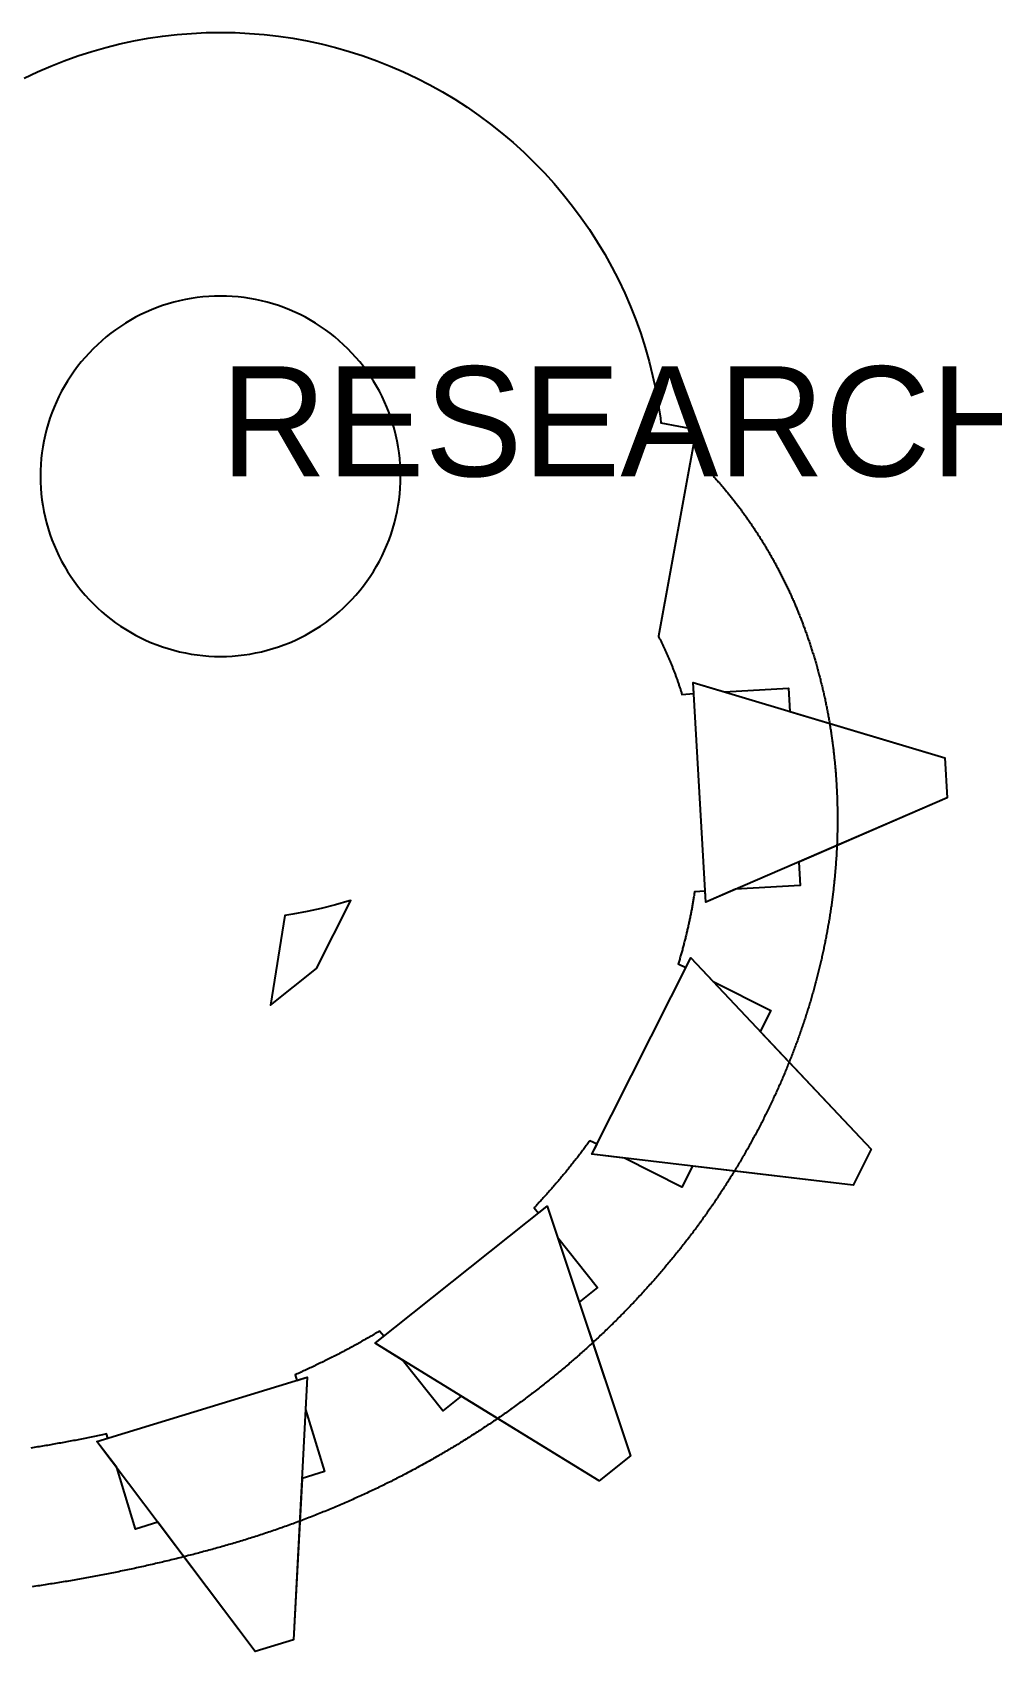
# Model space of a CAD drawing. Header units: millimetres. Extents: x -43 to 159, y -28 to 10.
# Drawn here: x -4.28 to 17.55, y -26.75 to 10.1 of the extents above; entities that cross this region are included whole.
import ezdxf

# ---------------------------------------------------------------- set-up
doc = ezdxf.new("R2010")
doc.units = ezdxf.units.MM

msp = doc.modelspace()

# ---------------------------------------------------------------- linework, layer by layer
at = {"layer": 'CLOSED_SECTOR_BODY'}
msp.add_lwpolyline([(-4.467, 9.058), (-4.168, 9.2), (-3.865, 9.331), (-3.558, 9.453), (-3.247, 9.564), (-2.932, 9.665), (-2.614, 9.756), (-2.293, 9.836), (-1.97, 9.906), (-1.645, 9.965), (-1.318, 10.014), (-0.99, 10.051), (-0.661, 10.078), (-0.33, 10.095), (0, 10.1), (0.33, 10.095), (0.661, 10.078), (0.99, 10.051), (1.318, 10.014), (1.645, 9.965), (1.97, 9.906), (2.293, 9.836), (2.614, 9.756), (2.932, 9.665), (3.247, 9.564), (3.558, 9.453), (3.865, 9.331), (4.168, 9.2), (4.467, 9.058), (4.761, 8.907), (5.05, 8.747), (5.333, 8.577), (5.611, 8.398), (5.883, 8.21), (6.148, 8.013), (6.407, 7.807), (6.659, 7.594), (6.904, 7.372), (7.142, 7.142), (7.372, 6.904), (7.594, 6.659), (7.807, 6.407), (8.013, 6.148), (8.21, 5.883), (8.398, 5.611), (8.577, 5.333), (8.747, 5.05), (8.907, 4.761), (9.058, 4.467), (9.2, 4.168), (9.331, 3.865), (9.453, 3.558), (9.564, 3.247), (9.665, 2.932), (9.756, 2.614), (9.836, 2.293), (9.906, 1.97), (9.965, 1.645), (10.014, 1.318), (10.026, 1.212), (10.828, 1.065), (9.966, -3.639), (9.972, -3.65), (9.98, -3.666), (9.988, -3.682), (9.996, -3.698), (10.004, -3.715), (10.012, -3.731), (10.021, -3.747), (10.029, -3.764), (10.037, -3.78), (10.045, -3.797), (10.053, -3.813), (10.061, -3.83), (10.069, -3.846), (10.076, -3.863), (10.084, -3.879), (10.092, -3.896), (10.1, -3.913), (10.108, -3.93), (10.115, -3.946), (10.123, -3.963), (10.131, -3.98), (10.139, -3.997), (10.146, -4.014), (10.154, -4.031), (10.161, -4.048), (10.169, -4.065), (10.176, -4.082), (10.184, -4.099), (10.191, -4.116), (10.199, -4.133), (10.206, -4.15), (10.213, -4.168), (10.221, -4.185), (10.228, -4.202), (10.235, -4.219), (10.242, -4.237), (10.249, -4.254), (10.257, -4.272), (10.264, -4.289), (10.271, -4.307), (10.278, -4.324), (10.285, -4.342), (10.292, -4.359), (10.299, -4.377), (10.306, -4.395), (10.312, -4.412), (10.319, -4.43), (10.326, -4.448), (10.333, -4.466), (10.34, -4.484), (10.346, -4.502), (10.353, -4.519), (10.36, -4.537), (10.366, -4.555), (10.373, -4.573), (10.379, -4.591), (10.386, -4.609), (10.392, -4.628), (10.399, -4.646), (10.405, -4.664), (10.411, -4.682), (10.418, -4.7), (10.424, -4.719), (10.43, -4.737), (10.436, -4.755), (10.443, -4.774), (10.449, -4.792), (10.455, -4.811), (10.461, -4.829), (10.467, -4.847), (10.473, -4.866), (10.479, -4.885), (10.485, -4.903), (10.491, -4.922), (10.497, -4.94), (10.502, -4.959), (10.504, -4.963), (10.771, -4.947), (10.756, -4.693), (11.469, -4.906), (12.929, -4.82), (12.96, -5.353), (16.49, -6.41), (16.543, -7.321), (13.163, -8.779), (13.194, -9.313), (11.724, -9.399), (11.046, -9.691), (11.032, -9.44), (10.792, -9.454), (10.789, -9.474), (10.785, -9.497), (10.782, -9.521), (10.778, -9.544), (10.774, -9.567), (10.77, -9.591), (10.766, -9.614), (10.762, -9.638), (10.758, -9.661), (10.754, -9.685), (10.75, -9.708), (10.746, -9.732), (10.742, -9.755), (10.738, -9.779), (10.733, -9.802), (10.729, -9.826), (10.725, -9.849), (10.72, -9.873), (10.716, -9.896), (10.711, -9.92), (10.707, -9.943), (10.702, -9.967), (10.697, -9.99), (10.692, -10.014), (10.688, -10.038), (10.683, -10.061), (10.678, -10.085), (10.673, -10.109), (10.668, -10.132), (10.663, -10.156), (10.658, -10.179), (10.653, -10.203), (10.647, -10.227), (10.642, -10.25), (10.637, -10.274), (10.631, -10.298), (10.626, -10.321), (10.62, -10.345), (10.615, -10.369), (10.609, -10.393), (10.604, -10.416), (10.598, -10.44), (10.592, -10.464), (10.586, -10.488), (10.581, -10.511), (10.575, -10.535), (10.569, -10.559), (10.563, -10.583), (10.557, -10.606), (10.55, -10.63), (10.544, -10.654), (10.538, -10.678), (10.532, -10.701), (10.525, -10.725), (10.519, -10.749), (10.513, -10.773), (10.506, -10.797), (10.5, -10.821), (10.493, -10.844), (10.486, -10.868), (10.48, -10.892), (10.473, -10.916), (10.466, -10.94), (10.459, -10.964), (10.452, -10.987), (10.445, -11.011), (10.438, -11.035), (10.431, -11.059), (10.424, -11.083), (10.421, -11.095), (10.594, -11.182), (10.707, -10.957), (11.214, -11.495), (12.524, -12.155), (12.285, -12.632), (14.81, -15.315), (14.4, -16.13), (10.744, -15.698), (10.504, -16.176), (9.193, -15.515), (8.455, -15.428), (8.57, -15.201), (8.407, -15.119), (8.393, -15.138), (8.377, -15.16), (8.36, -15.183), (8.344, -15.206), (8.327, -15.228), (8.31, -15.251), (8.294, -15.274), (8.277, -15.296), (8.26, -15.319), (8.243, -15.341), (8.226, -15.364), (8.209, -15.386), (8.192, -15.409), (8.175, -15.431), (8.157, -15.454), (8.14, -15.476), (8.123, -15.499), (8.106, -15.521), (8.088, -15.543), (8.071, -15.566), (8.053, -15.588), (8.036, -15.61), (8.018, -15.633), (8, -15.655), (7.982, -15.677), (7.965, -15.699), (7.947, -15.722), (7.929, -15.744), (7.911, -15.766), (7.893, -15.788), (7.875, -15.81), (7.857, -15.832), (7.839, -15.855), (7.82, -15.877), (7.802, -15.899), (7.784, -15.921), (7.765, -15.943), (7.747, -15.965), (7.729, -15.987), (7.71, -16.009), (7.691, -16.03), (7.673, -16.052), (7.654, -16.074), (7.635, -16.096), (7.617, -16.118), (7.598, -16.14), (7.579, -16.162), (7.56, -16.183), (7.541, -16.205), (7.522, -16.227), (7.503, -16.249), (7.484, -16.27), (7.464, -16.292), (7.445, -16.313), (7.426, -16.335), (7.406, -16.357), (7.387, -16.378), (7.367, -16.4), (7.348, -16.421), (7.328, -16.443), (7.309, -16.464), (7.289, -16.486), (7.269, -16.507), (7.249, -16.528), (7.23, -16.55), (7.21, -16.571), (7.19, -16.592), (7.17, -16.614), (7.15, -16.635), (7.139, -16.646), (7.238, -16.771), (7.438, -16.612), (7.674, -17.318), (8.584, -18.463), (8.167, -18.795), (9.333, -22.29), (8.618, -22.858), (5.481, -20.931), (5.062, -21.264), (4.145, -20.111), (3.517, -19.725), (3.714, -19.569), (3.621, -19.452), (3.606, -19.461), (3.578, -19.477), (3.551, -19.493), (3.524, -19.51), (3.496, -19.526), (3.469, -19.542), (3.441, -19.558), (3.414, -19.574), (3.386, -19.59), (3.358, -19.606), (3.331, -19.622), (3.303, -19.637), (3.275, -19.653), (3.247, -19.669), (3.219, -19.685), (3.192, -19.7), (3.164, -19.716), (3.136, -19.732), (3.107, -19.747), (3.079, -19.763), (3.051, -19.778), (3.023, -19.793), (2.995, -19.809), (2.967, -19.824), (2.938, -19.839), (2.91, -19.855), (2.882, -19.87), (2.853, -19.885), (2.825, -19.9), (2.796, -19.915), (2.768, -19.93), (2.739, -19.945), (2.71, -19.96), (2.682, -19.975), (2.653, -19.99), (2.624, -20.005), (2.595, -20.019), (2.566, -20.034), (2.538, -20.049), (2.509, -20.063), (2.48, -20.078), (2.451, -20.092), (2.422, -20.107), (2.393, -20.121), (2.363, -20.136), (2.334, -20.15), (2.305, -20.164), (2.276, -20.178), (2.246, -20.193), (2.217, -20.207), (2.188, -20.221), (2.158, -20.235), (2.129, -20.249), (2.099, -20.263), (2.07, -20.277), (2.04, -20.291), (2.011, -20.305), (1.981, -20.318), (1.951, -20.332), (1.921, -20.346), (1.892, -20.359), (1.862, -20.373), (1.832, -20.387), (1.802, -20.4), (1.772, -20.414), (1.742, -20.427), (1.712, -20.44), (1.697, -20.447), (1.736, -20.575), (1.976, -20.501), (1.938, -21.237), (2.367, -22.647), (1.855, -22.803), (1.662, -26.479), (0.79, -26.746), (-1.427, -23.802), (-1.938, -23.958), (-2.364, -22.559), (-2.812, -21.964), (-2.568, -21.89), (-2.597, -21.792), (-2.616, -21.796), (-2.653, -21.804), (-2.689, -21.812), (-2.725, -21.819), (-2.762, -21.827), (-2.798, -21.835), (-2.834, -21.842), (-2.871, -21.85), (-2.907, -21.858), (-2.944, -21.865), (-2.98, -21.873), (-3.017, -21.88), (-3.054, -21.887), (-3.09, -21.895), (-3.127, -21.902), (-3.163, -21.909), (-3.2, -21.916), (-3.237, -21.924), (-3.274, -21.931), (-3.31, -21.938), (-3.347, -21.945), (-3.384, -21.952), (-3.421, -21.959), (-3.458, -21.966), (-3.495, -21.973), (-3.532, -21.98), (-3.569, -21.986), (-3.606, -21.993), (-3.643, -22), (-3.68, -22.006), (-3.717, -22.013), (-3.754, -22.02), (-3.791, -22.026), (-3.829, -22.033), (-3.866, -22.039), (-3.903, -22.046), (-3.94, -22.052), (-3.978, -22.058), (-4.015, -22.065), (-4.053, -22.071), (-4.09, -22.077), (-4.127, -22.083), (-4.165, -22.089), (-4.202, -22.095), (-4.24, -22.101), (-4.277, -22.107), (-4.315, -22.113)], dxfattribs=at)
at = {"layer": 'OPEN_PITCH_SECTOR_REFERENCE'}
msp.add_lwpolyline([(11.224, 0), (11.234, -0.018), (11.252, -0.035), (11.267, -0.053), (11.283, -0.071), (11.299, -0.089), (11.315, -0.107), (11.331, -0.125), (11.347, -0.143), (11.362, -0.161), (11.378, -0.179), (11.394, -0.197), (11.41, -0.215), (11.425, -0.233), (11.441, -0.252), (11.456, -0.27), (11.472, -0.288), (11.487, -0.307), (11.503, -0.325), (11.518, -0.344), (11.534, -0.362), (11.549, -0.381), (11.564, -0.4), (11.579, -0.419), (11.595, -0.437), (11.61, -0.456), (11.625, -0.475), (11.64, -0.494), (11.655, -0.513), (11.67, -0.532), (11.685, -0.551), (11.7, -0.57), (11.715, -0.589), (11.73, -0.609), (11.745, -0.628), (11.76, -0.647), (11.775, -0.667), (11.789, -0.686), (11.804, -0.705), (11.819, -0.725), (11.833, -0.744), (11.848, -0.764), (11.862, -0.784), (11.877, -0.803), (11.891, -0.823), (11.906, -0.843), (11.92, -0.863), (11.934, -0.883), (11.949, -0.903), (11.963, -0.923), (11.977, -0.943), (11.991, -0.963), (12.006, -0.983), (12.02, -1.003), (12.034, -1.023), (12.048, -1.043), (12.062, -1.064), (12.076, -1.084), (12.09, -1.104), (12.103, -1.125), (12.117, -1.145), (12.131, -1.166), (12.145, -1.187), (12.158, -1.207), (12.172, -1.228), (12.186, -1.249), (12.199, -1.269), (12.213, -1.29), (12.226, -1.311), (12.24, -1.332), (12.253, -1.353), (12.266, -1.374), (12.28, -1.395), (12.293, -1.416), (12.306, -1.437), (12.319, -1.458), (12.333, -1.479), (12.346, -1.501), (12.359, -1.522), (12.372, -1.543), (12.385, -1.565), (12.398, -1.586), (12.41, -1.607), (12.423, -1.629), (12.436, -1.65), (12.449, -1.672), (12.462, -1.694), (12.474, -1.715), (12.487, -1.737), (12.499, -1.759), (12.512, -1.781), (12.524, -1.803), (12.537, -1.824), (12.549, -1.846), (12.562, -1.868), (12.574, -1.89), (12.586, -1.912), (12.598, -1.935), (12.611, -1.957), (12.623, -1.979), (12.635, -2.001), (12.647, -2.023), (12.659, -2.046), (12.671, -2.068), (12.683, -2.091), (12.695, -2.113), (12.706, -2.135), (12.718, -2.158), (12.73, -2.181), (12.742, -2.203), (12.753, -2.226), (12.765, -2.248), (12.776, -2.271), (12.788, -2.294), (12.799, -2.317), (12.811, -2.34), (12.822, -2.363), (12.833, -2.385), (12.845, -2.408), (12.856, -2.431), (12.867, -2.454), (12.878, -2.478), (12.889, -2.501), (12.9, -2.524), (12.911, -2.547), (12.922, -2.57), (12.933, -2.594), (12.944, -2.617), (12.955, -2.64), (12.965, -2.664), (12.976, -2.687), (12.987, -2.711), (12.997, -2.734), (13.008, -2.758), (13.018, -2.781), (13.029, -2.805), (13.039, -2.829), (13.049, -2.852), (13.06, -2.876), (13.07, -2.9), (13.08, -2.924), (13.09, -2.948), (13.1, -2.972), (13.11, -2.995), (13.12, -3.019), (13.13, -3.043), (13.14, -3.068), (13.15, -3.092), (13.16, -3.116), (13.17, -3.14), (13.179, -3.164), (13.189, -3.188), (13.199, -3.213), (13.208, -3.237), (13.218, -3.261), (13.227, -3.286), (13.237, -3.31), (13.246, -3.335), (13.255, -3.359), (13.265, -3.384), (13.274, -3.408), (13.283, -3.433), (13.292, -3.457), (13.301, -3.482), (13.31, -3.507), (13.319, -3.531), (13.328, -3.556), (13.337, -3.581), (13.346, -3.606), (13.354, -3.631), (13.363, -3.656), (13.372, -3.681), (13.38, -3.706), (13.389, -3.731), (13.397, -3.756), (13.406, -3.781), (13.414, -3.806), (13.422, -3.831), (13.431, -3.856), (13.439, -3.882), (13.447, -3.907), (13.455, -3.932), (13.463, -3.957), (13.471, -3.983), (13.479, -4.008), (13.487, -4.034), (13.495, -4.059), (13.503, -4.084), (13.511, -4.11), (13.518, -4.136), (13.526, -4.161), (13.534, -4.187), (13.541, -4.212), (13.549, -4.238), (13.556, -4.264), (13.564, -4.29), (13.571, -4.315), (13.578, -4.341), (13.585, -4.367), (13.593, -4.393), (13.6, -4.419), (13.607, -4.445), (13.614, -4.471), (13.621, -4.497), (13.628, -4.523), (13.634, -4.549), (13.641, -4.575), (13.648, -4.601), (13.655, -4.627), (13.661, -4.653), (13.668, -4.68), (13.674, -4.706), (13.681, -4.732), (13.687, -4.758), (13.694, -4.785), (13.7, -4.811), (13.706, -4.837), (13.712, -4.864), (13.718, -4.89), (13.725, -4.917), (13.731, -4.943), (13.737, -4.97), (13.742, -4.996), (13.748, -5.023), (13.754, -5.05), (13.76, -5.076), (13.766, -5.103), (13.771, -5.13), (13.777, -5.156), (13.782, -5.183), (13.788, -5.21), (13.793, -5.237), (13.799, -5.264), (13.804, -5.291), (13.809, -5.317), (13.814, -5.344), (13.819, -5.371), (13.825, -5.398), (13.83, -5.425), (13.835, -5.452), (13.839, -5.479), (13.844, -5.507), (13.849, -5.534), (13.854, -5.561), (13.859, -5.588), (13.863, -5.615), (13.868, -5.642), (13.872, -5.67), (13.877, -5.697), (13.881, -5.724), (13.885, -5.752), (13.89, -5.779), (13.894, -5.806), (13.898, -5.834), (13.902, -5.861), (13.906, -5.889), (13.91, -5.916), (13.914, -5.944), (13.918, -5.971), (13.922, -5.999), (13.926, -6.026), (13.929, -6.054), (13.933, -6.081), (13.937, -6.109), (13.94, -6.137), (13.944, -6.164), (13.947, -6.192), (13.95, -6.22), (13.954, -6.248), (13.957, -6.275), (13.96, -6.303), (13.963, -6.331), (13.966, -6.359), (13.969, -6.387), (13.972, -6.415), (13.975, -6.443), (13.978, -6.471), (13.981, -6.499), (13.984, -6.527), (13.986, -6.555), (13.989, -6.583), (13.991, -6.611), (13.994, -6.639), (13.996, -6.667), (13.999, -6.695), (14.001, -6.723), (14.003, -6.751), (14.005, -6.779), (14.007, -6.808), (14.009, -6.836), (14.011, -6.864), (14.013, -6.892), (14.015, -6.921), (14.017, -6.949), (14.019, -6.977), (14.021, -7.006), (14.022, -7.034), (14.024, -7.062), (14.025, -7.091), (14.027, -7.119), (14.028, -7.148), (14.03, -7.176), (14.031, -7.205), (14.032, -7.233), (14.033, -7.262), (14.034, -7.29), (14.035, -7.319), (14.036, -7.347), (14.037, -7.376), (14.038, -7.405), (14.039, -7.433), (14.04, -7.462), (14.04, -7.491), (14.041, -7.519), (14.042, -7.548), (14.042, -7.577), (14.043, -7.605), (14.043, -7.634), (14.043, -7.663), (14.044, -7.692), (14.044, -7.721), (14.044, -7.749), (14.044, -7.778), (14.044, -7.807), (14.044, -7.836), (14.044, -7.865), (14.044, -7.894), (14.043, -7.923), (14.043, -7.952), (14.043, -7.981), (14.042, -8.01), (14.042, -8.039), (14.041, -8.068), (14.041, -8.097), (14.04, -8.126), (14.039, -8.155), (14.039, -8.184), (14.038, -8.213), (14.037, -8.242), (14.036, -8.271), (14.035, -8.3), (14.034, -8.329), (14.033, -8.358), (14.031, -8.388), (14.03, -8.417), (14.029, -8.446), (14.027, -8.475), (14.026, -8.504), (14.024, -8.534), (14.023, -8.563), (14.021, -8.592), (14.019, -8.621), (14.018, -8.651), (14.016, -8.68), (14.014, -8.709), (14.012, -8.739), (14.01, -8.768), (14.008, -8.797), (14.006, -8.827), (14.003, -8.856), (14.001, -8.885), (13.999, -8.915), (13.996, -8.944), (13.994, -8.974), (13.991, -9.003), (13.989, -9.033), (13.986, -9.062), (13.984, -9.091), (13.981, -9.121), (13.978, -9.15), (13.975, -9.18), (13.972, -9.209), (13.969, -9.239), (13.966, -9.268), (13.963, -9.298), (13.96, -9.327), (13.956, -9.357), (13.953, -9.387), (13.95, -9.416), (13.946, -9.446), (13.943, -9.475), (13.939, -9.505), (13.935, -9.535), (13.932, -9.564), (13.928, -9.594), (13.924, -9.623), (13.92, -9.653), (13.916, -9.683), (13.912, -9.712), (13.908, -9.742), (13.904, -9.772), (13.899, -9.801), (13.895, -9.831), (13.891, -9.861), (13.886, -9.89), (13.882, -9.92), (13.877, -9.95), (13.873, -9.98), (13.868, -10.009), (13.863, -10.039), (13.859, -10.069), (13.854, -10.099), (13.849, -10.128), (13.844, -10.158), (13.839, -10.188), (13.834, -10.218), (13.828, -10.247), (13.823, -10.277), (13.818, -10.307), (13.812, -10.337), (13.807, -10.367), (13.801, -10.396), (13.796, -10.426), (13.79, -10.456), (13.785, -10.486), (13.779, -10.516), (13.773, -10.546), (13.767, -10.575), (13.761, -10.605), (13.755, -10.635), (13.749, -10.665), (13.743, -10.695), (13.737, -10.725), (13.73, -10.754), (13.724, -10.784), (13.718, -10.814), (13.711, -10.844), (13.705, -10.874), (13.698, -10.904), (13.691, -10.934), (13.685, -10.964), (13.678, -10.993), (13.671, -11.023), (13.664, -11.053), (13.657, -11.083), (13.65, -11.113), (13.643, -11.143), (13.636, -11.173), (13.629, -11.203), (13.621, -11.232), (13.614, -11.262), (13.606, -11.292), (13.599, -11.322), (13.591, -11.352), (13.584, -11.382), (13.576, -11.412), (13.568, -11.442), (13.56, -11.472), (13.553, -11.502), (13.545, -11.531), (13.537, -11.561), (13.529, -11.591), (13.52, -11.621), (13.512, -11.651), (13.504, -11.681), (13.496, -11.711), (13.487, -11.741), (13.479, -11.771), (13.47, -11.801), (13.462, -11.83), (13.453, -11.86), (13.444, -11.89), (13.435, -11.92), (13.427, -11.95), (13.418, -11.98), (13.409, -12.01), (13.4, -12.04), (13.39, -12.07), (13.381, -12.099), (13.372, -12.129), (13.363, -12.159), (13.353, -12.189), (13.344, -12.219), (13.334, -12.249), (13.325, -12.279), (13.315, -12.308), (13.305, -12.338), (13.296, -12.368), (13.286, -12.398), (13.276, -12.428), (13.266, -12.458), (13.256, -12.487), (13.246, -12.517), (13.236, -12.547), (13.226, -12.577), (13.215, -12.607), (13.205, -12.637), (13.194, -12.666), (13.184, -12.696), (13.173, -12.726), (13.163, -12.756), (13.152, -12.785), (13.141, -12.815), (13.131, -12.845), (13.12, -12.875), (13.109, -12.905), (13.098, -12.934), (13.087, -12.964), (13.076, -12.994), (13.064, -13.023), (13.053, -13.053), (13.042, -13.083), (13.03, -13.113), (13.019, -13.142), (13.008, -13.172), (12.996, -13.202), (12.984, -13.231), (12.973, -13.261), (12.961, -13.291), (12.949, -13.32), (12.937, -13.35), (12.925, -13.38), (12.913, -13.409), (12.901, -13.439), (12.889, -13.468), (12.877, -13.498), (12.864, -13.528), (12.852, -13.557), (12.839, -13.587), (12.827, -13.616), (12.814, -13.646), (12.802, -13.676), (12.789, -13.705), (12.776, -13.735), (12.764, -13.764), (12.751, -13.794), (12.738, -13.823), (12.725, -13.853), (12.712, -13.882), (12.699, -13.912), (12.685, -13.941), (12.672, -13.97), (12.659, -14), (12.645, -14.029), (12.632, -14.059), (12.618, -14.088), (12.605, -14.117), (12.591, -14.147), (12.577, -14.176), (12.564, -14.206), (12.55, -14.235), (12.536, -14.264), (12.522, -14.293), (12.508, -14.323), (12.494, -14.352), (12.479, -14.381), (12.465, -14.411), (12.451, -14.44), (12.437, -14.469), (12.422, -14.498), (12.408, -14.528), (12.393, -14.557), (12.378, -14.586), (12.364, -14.615), (12.349, -14.644), (12.334, -14.673), (12.319, -14.702), (12.304, -14.732), (12.289, -14.761), (12.274, -14.79), (12.259, -14.819), (12.244, -14.848), (12.229, -14.877), (12.213, -14.906), (12.198, -14.935), (12.183, -14.964), (12.167, -14.993), (12.151, -15.022), (12.136, -15.051), (12.12, -15.08), (12.104, -15.109), (12.088, -15.137), (12.072, -15.166), (12.057, -15.195), (12.04, -15.224), (12.024, -15.253), (12.008, -15.282), (11.992, -15.31), (11.976, -15.339), (11.959, -15.368), (11.943, -15.397), (11.926, -15.425), (11.91, -15.454), (11.893, -15.483), (11.877, -15.511), (11.86, -15.54), (11.843, -15.569), (11.826, -15.597), (11.809, -15.626), (11.792, -15.655), (11.775, -15.683), (11.758, -15.712), (11.741, -15.74), (11.724, -15.769), (11.706, -15.797), (11.689, -15.826), (11.671, -15.854), (11.654, -15.882), (11.636, -15.911), (11.619, -15.939), (11.601, -15.968), (11.583, -15.996), (11.566, -16.024), (11.548, -16.052), (11.53, -16.081), (11.512, -16.109), (11.494, -16.137), (11.475, -16.165), (11.457, -16.194), (11.439, -16.222), (11.421, -16.25), (11.402, -16.278), (11.384, -16.306), (11.365, -16.334), (11.347, -16.362), (11.328, -16.39), (11.309, -16.418), (11.291, -16.446), (11.272, -16.474), (11.253, -16.502), (11.234, -16.53), (11.215, -16.558), (11.196, -16.586), (11.177, -16.614), (11.157, -16.642), (11.138, -16.67), (11.119, -16.697), (11.099, -16.725), (11.08, -16.753), (11.061, -16.781), (11.041, -16.808), (11.021, -16.836), (11.002, -16.863), (10.982, -16.891), (10.962, -16.919), (10.942, -16.946), (10.922, -16.974), (10.902, -17.001), (10.882, -17.029), (10.862, -17.056), (10.842, -17.084), (10.821, -17.111), (10.801, -17.139), (10.781, -17.166), (10.76, -17.193), (10.74, -17.221), (10.719, -17.248), (10.698, -17.275), (10.678, -17.302), (10.657, -17.33), (10.636, -17.357), (10.615, -17.384), (10.594, -17.411), (10.573, -17.438), (10.552, -17.465), (10.531, -17.492), (10.51, -17.519), (10.489, -17.546), (10.467, -17.573), (10.446, -17.6), (10.425, -17.627), (10.403, -17.654), (10.382, -17.681), (10.36, -17.708), (10.338, -17.734), (10.316, -17.761), (10.295, -17.788), (10.273, -17.815), (10.251, -17.841), (10.229, -17.868), (10.207, -17.894), (10.185, -17.921), (10.163, -17.948), (10.14, -17.974), (10.118, -18.001), (10.096, -18.027), (10.073, -18.054), (10.051, -18.08), (10.028, -18.106), (10.006, -18.133), (9.983, -18.159), (9.96, -18.185), (9.938, -18.212), (9.915, -18.238), (9.892, -18.264), (9.869, -18.29), (9.846, -18.316), (9.823, -18.342), (9.8, -18.368), (9.776, -18.394), (9.753, -18.42), (9.73, -18.446), (9.706, -18.472), (9.683, -18.498), (9.66, -18.524), (9.636, -18.55), (9.612, -18.576), (9.589, -18.602), (9.565, -18.627), (9.541, -18.653), (9.517, -18.679), (9.493, -18.704), (9.469, -18.73), (9.445, -18.756), (9.421, -18.781), (9.397, -18.807), (9.373, -18.832), (9.349, -18.858), (9.324, -18.883), (9.3, -18.908), (9.276, -18.934), (9.251, -18.959), (9.226, -18.984), (9.202, -19.009), (9.177, -19.035), (9.152, -19.06), (9.128, -19.085), (9.103, -19.11), (9.078, -19.135), (9.053, -19.16), (9.028, -19.185), (9.003, -19.21), (8.978, -19.235), (8.952, -19.26), (8.927, -19.285), (8.902, -19.31), (8.876, -19.334), (8.851, -19.359), (8.826, -19.384), (8.8, -19.408), (8.774, -19.433), (8.749, -19.458), (8.723, -19.482), (8.697, -19.507), (8.671, -19.531), (8.645, -19.556), (8.62, -19.58), (8.594, -19.604), (8.567, -19.629), (8.541, -19.653), (8.515, -19.677), (8.489, -19.702), (8.463, -19.726), (8.436, -19.75), (8.41, -19.774), (8.383, -19.798), (8.357, -19.822), (8.33, -19.846), (8.304, -19.87), (8.277, -19.894), (8.25, -19.918), (8.223, -19.942), (8.197, -19.965), (8.17, -19.989), (8.143, -20.013), (8.116, -20.037), (8.089, -20.06), (8.061, -20.084), (8.034, -20.107), (8.007, -20.131), (7.98, -20.154), (7.952, -20.178), (7.925, -20.201), (7.897, -20.225), (7.87, -20.248), (7.842, -20.271), (7.815, -20.294), (7.787, -20.317), (7.759, -20.341), (7.731, -20.364), (7.704, -20.387), (7.676, -20.41), (7.648, -20.433), (7.62, -20.456), (7.592, -20.479), (7.563, -20.501), (7.535, -20.524), (7.507, -20.547), (7.479, -20.57), (7.45, -20.592), (7.422, -20.615), (7.393, -20.638), (7.365, -20.66), (7.336, -20.683), (7.308, -20.705), (7.279, -20.728), (7.25, -20.75), (7.222, -20.772), (7.193, -20.795), (7.164, -20.817), (7.135, -20.839), (7.106, -20.861), (7.077, -20.883), (7.048, -20.905), (7.019, -20.928), (6.989, -20.95), (6.96, -20.971), (6.931, -20.993), (6.901, -21.015), (6.872, -21.037), (6.842, -21.059), (6.813, -21.08), (6.783, -21.102), (6.754, -21.124), (6.724, -21.145), (6.694, -21.167), (6.664, -21.188), (6.635, -21.21), (6.605, -21.231), (6.575, -21.253), (6.545, -21.274), (6.515, -21.295), (6.485, -21.316), (6.454, -21.338), (6.424, -21.359), (6.394, -21.38), (6.364, -21.401), (6.333, -21.422), (6.303, -21.443), (6.272, -21.464), (6.242, -21.484), (6.211, -21.505), (6.181, -21.526), (6.15, -21.547), (6.119, -21.567), (6.088, -21.588), (6.058, -21.608), (6.027, -21.629), (5.996, -21.649), (5.965, -21.67), (5.934, -21.69), (5.903, -21.711), (5.872, -21.731), (5.84, -21.751), (5.809, -21.771), (5.778, -21.791), (5.747, -21.811), (5.715, -21.831), (5.684, -21.851), (5.652, -21.871), (5.621, -21.891), (5.589, -21.911), (5.557, -21.931), (5.526, -21.95), (5.494, -21.97), (5.462, -21.99), (5.43, -22.009), (5.399, -22.029), (5.367, -22.048), (5.335, -22.068), (5.303, -22.087), (5.271, -22.106), (5.238, -22.126), (5.206, -22.145), (5.174, -22.164), (5.142, -22.183), (5.109, -22.202), (5.077, -22.221), (5.045, -22.24), (5.012, -22.259), (4.98, -22.278), (4.947, -22.297), (4.915, -22.316), (4.882, -22.334), (4.849, -22.353), (4.816, -22.372), (4.784, -22.39), (4.751, -22.409), (4.718, -22.427), (4.685, -22.446), (4.652, -22.464), (4.619, -22.482), (4.586, -22.5), (4.553, -22.519), (4.52, -22.537), (4.486, -22.555), (4.453, -22.573), (4.42, -22.591), (4.387, -22.609), (4.353, -22.627), (4.32, -22.644), (4.286, -22.662), (4.253, -22.68), (4.219, -22.698), (4.185, -22.715), (4.152, -22.733), (4.118, -22.75), (4.084, -22.768), (4.05, -22.785), (4.017, -22.802), (3.983, -22.82), (3.949, -22.837), (3.915, -22.854), (3.881, -22.871), (3.847, -22.888), (3.812, -22.905), (3.778, -22.922), (3.744, -22.939), (3.71, -22.956), (3.676, -22.973), (3.641, -22.989), (3.607, -23.006), (3.572, -23.023), (3.538, -23.039), (3.503, -23.056), (3.469, -23.072), (3.434, -23.089), (3.399, -23.105), (3.365, -23.121), (3.33, -23.137), (3.295, -23.154), (3.26, -23.17), (3.226, -23.186), (3.191, -23.202), (3.156, -23.218), (3.121, -23.234), (3.086, -23.249), (3.051, -23.265), (3.015, -23.281), (2.98, -23.296), (2.945, -23.312), (2.91, -23.328), (2.874, -23.343), (2.839, -23.359), (2.804, -23.374), (2.768, -23.389), (2.733, -23.404), (2.697, -23.42), (2.662, -23.435), (2.626, -23.45), (2.591, -23.465), (2.555, -23.48), (2.519, -23.495), (2.483, -23.51), (2.448, -23.524), (2.412, -23.539), (2.376, -23.554), (2.34, -23.568), (2.304, -23.583), (2.268, -23.597), (2.232, -23.612), (2.196, -23.626), (2.16, -23.641), (2.124, -23.655), (2.087, -23.669), (2.051, -23.683), (2.015, -23.697), (1.979, -23.711), (1.942, -23.725), (1.906, -23.739), (1.869, -23.753), (1.833, -23.767), (1.796, -23.78), (1.76, -23.794), (1.723, -23.808), (1.687, -23.821), (1.65, -23.835), (1.613, -23.848), (1.577, -23.861), (1.54, -23.875), (1.503, -23.888), (1.466, -23.901), (1.429, -23.914), (1.392, -23.927), (1.355, -23.94), (1.318, -23.953), (1.281, -23.966), (1.244, -23.979), (1.207, -23.991), (1.17, -24.004), (1.133, -24.017), (1.095, -24.029), (1.058, -24.042), (1.021, -24.054), (0.983, -24.067), (0.946, -24.079), (0.909, -24.091), (0.871, -24.103), (0.834, -24.115), (0.796, -24.128), (0.759, -24.14), (0.721, -24.151), (0.683, -24.163), (0.646, -24.175), (0.608, -24.187), (0.57, -24.199), (0.532, -24.21), (0.495, -24.222), (0.457, -24.233), (0.419, -24.245), (0.381, -24.256), (0.343, -24.267), (0.305, -24.279), (0.267, -24.29), (0.229, -24.301), (0.191, -24.312), (0.153, -24.323), (0.115, -24.334), (0.076, -24.345), (0.038, -24.355), (0, -24.366), (-0.038, -24.377), (-0.077, -24.387), (-0.115, -24.398), (-0.153, -24.409), (-0.192, -24.419), (-0.23, -24.43), (-0.269, -24.44), (-0.307, -24.45), (-0.346, -24.461), (-0.384, -24.471), (-0.423, -24.481), (-0.462, -24.492), (-0.5, -24.502), (-0.539, -24.512), (-0.578, -24.522), (-0.617, -24.532), (-0.656, -24.542), (-0.694, -24.552), (-0.733, -24.562), (-0.772, -24.572), (-0.811, -24.582), (-0.85, -24.592), (-0.889, -24.602), (-0.928, -24.611), (-0.967, -24.621), (-1.006, -24.631), (-1.046, -24.64), (-1.085, -24.65), (-1.124, -24.66), (-1.163, -24.669), (-1.203, -24.679), (-1.242, -24.688), (-1.281, -24.697), (-1.321, -24.707), (-1.36, -24.716), (-1.4, -24.725), (-1.439, -24.735), (-1.479, -24.744), (-1.518, -24.753), (-1.558, -24.762), (-1.598, -24.771), (-1.637, -24.78), (-1.677, -24.789), (-1.717, -24.798), (-1.756, -24.807), (-1.796, -24.816), (-1.836, -24.824), (-1.876, -24.833), (-1.916, -24.842), (-1.956, -24.851), (-1.996, -24.859), (-2.036, -24.868), (-2.076, -24.876), (-2.116, -24.885), (-2.156, -24.893), (-2.196, -24.902), (-2.236, -24.91), (-2.277, -24.918), (-2.317, -24.927), (-2.357, -24.935), (-2.397, -24.943), (-2.438, -24.951), (-2.478, -24.959), (-2.518, -24.967), (-2.559, -24.975), (-2.599, -24.983), (-2.64, -24.991), (-2.68, -24.999), (-2.721, -25.007), (-2.762, -25.015), (-2.802, -25.022), (-2.843, -25.03), (-2.884, -25.038), (-2.924, -25.045), (-2.965, -25.053), (-3.006, -25.06), (-3.047, -25.068), (-3.088, -25.075), (-3.129, -25.082), (-3.17, -25.09), (-3.211, -25.097), (-3.252, -25.104), (-3.293, -25.111), (-3.334, -25.119), (-3.375, -25.126), (-3.416, -25.133), (-3.457, -25.14), (-3.498, -25.147), (-3.54, -25.153), (-3.581, -25.16), (-3.622, -25.167), (-3.663, -25.174), (-3.705, -25.181), (-3.746, -25.187), (-3.788, -25.194), (-3.829, -25.2), (-3.871, -25.207), (-3.912, -25.213), (-3.954, -25.22), (-3.995, -25.226), (-4.037, -25.232), (-4.079, -25.239), (-4.12, -25.245), (-4.162, -25.251), (-4.204, -25.257), (-4.246, -25.263), (-4.288, -25.269)], dxfattribs=at)
at = {"layer": 'OPEN_WEB_CUTOUT'}
msp.add_lwpolyline([(2.932, -9.665), (2.614, -9.756), (2.293, -9.836), (1.97, -9.906), (1.645, -9.965), (1.461, -9.992), (1.139, -12.036), (2.188, -11.202), (2.966, -9.654), (2.932, -9.665)], close=True, dxfattribs=at)
at = {"layer": 'SHAFT_BORE_PLACEHOLDER'}
msp.add_lwpolyline([(4.098, 0.134), (4.091, 0.268), (4.08, 0.402), (4.065, 0.535), (4.045, 0.668), (4.021, 0.8), (3.993, 0.931), (3.96, 1.061), (3.923, 1.19), (3.882, 1.318), (3.837, 1.444), (3.788, 1.569), (3.735, 1.692), (3.677, 1.813), (3.616, 1.933), (3.551, 2.05), (3.482, 2.165), (3.409, 2.278), (3.333, 2.388), (3.253, 2.496), (3.169, 2.601), (3.083, 2.703), (2.992, 2.803), (2.899, 2.899), (2.803, 2.992), (2.703, 3.083), (2.601, 3.169), (2.496, 3.253), (2.388, 3.333), (2.278, 3.409), (2.165, 3.482), (2.05, 3.551), (1.933, 3.616), (1.813, 3.677), (1.692, 3.735), (1.569, 3.788), (1.444, 3.837), (1.318, 3.882), (1.19, 3.923), (1.061, 3.96), (0.931, 3.993), (0.8, 4.021), (0.668, 4.045), (0.535, 4.065), (0.402, 4.08), (0.268, 4.091), (0.134, 4.098), (0, 4.1), (-0.134, 4.098), (-0.268, 4.091), (-0.402, 4.08), (-0.535, 4.065), (-0.668, 4.045), (-0.8, 4.021), (-0.931, 3.993), (-1.061, 3.96), (-1.19, 3.923), (-1.318, 3.882), (-1.444, 3.837), (-1.569, 3.788), (-1.692, 3.735), (-1.813, 3.677), (-1.933, 3.616), (-2.05, 3.551), (-2.165, 3.482), (-2.278, 3.409), (-2.388, 3.333), (-2.496, 3.253), (-2.601, 3.169), (-2.703, 3.083), (-2.803, 2.992), (-2.899, 2.899), (-2.992, 2.803), (-3.083, 2.703), (-3.169, 2.601), (-3.253, 2.496), (-3.333, 2.388), (-3.409, 2.278), (-3.482, 2.165), (-3.551, 2.05), (-3.616, 1.933), (-3.677, 1.813), (-3.735, 1.692), (-3.788, 1.569), (-3.837, 1.444), (-3.882, 1.318), (-3.923, 1.19), (-3.96, 1.061), (-3.993, 0.931), (-4.021, 0.8), (-4.045, 0.668), (-4.065, 0.535), (-4.08, 0.402), (-4.091, 0.268), (-4.098, 0.134), (-4.1, 0), (-4.098, -0.134), (-4.091, -0.268), (-4.08, -0.402), (-4.065, -0.535), (-4.045, -0.668), (-4.021, -0.8), (-3.993, -0.931), (-3.96, -1.061), (-3.923, -1.19), (-3.882, -1.318), (-3.837, -1.444), (-3.788, -1.569), (-3.735, -1.692), (-3.677, -1.813), (-3.616, -1.933), (-3.551, -2.05), (-3.482, -2.165), (-3.409, -2.278), (-3.333, -2.388), (-3.253, -2.496), (-3.169, -2.601), (-3.083, -2.703), (-2.992, -2.803), (-2.899, -2.899), (-2.803, -2.992), (-2.703, -3.083), (-2.601, -3.169), (-2.496, -3.253), (-2.388, -3.333), (-2.278, -3.409), (-2.165, -3.482), (-2.05, -3.551), (-1.933, -3.616), (-1.813, -3.677), (-1.692, -3.735), (-1.569, -3.788), (-1.444, -3.837), (-1.318, -3.882), (-1.19, -3.923), (-1.061, -3.96), (-0.931, -3.993), (-0.8, -4.021), (-0.668, -4.045), (-0.535, -4.065), (-0.402, -4.08), (-0.268, -4.091), (-0.134, -4.098), (0, -4.1), (0.134, -4.098), (0.268, -4.091), (0.402, -4.08), (0.535, -4.065), (0.668, -4.045), (0.8, -4.021), (0.931, -3.993), (1.061, -3.96), (1.19, -3.923), (1.318, -3.882), (1.444, -3.837), (1.569, -3.788), (1.692, -3.735), (1.813, -3.677), (1.933, -3.616), (2.05, -3.551), (2.165, -3.482), (2.278, -3.409), (2.388, -3.333), (2.496, -3.253), (2.601, -3.169), (2.703, -3.083), (2.803, -2.992), (2.899, -2.899), (2.992, -2.803), (3.083, -2.703), (3.169, -2.601), (3.253, -2.496), (3.333, -2.388), (3.409, -2.278), (3.482, -2.165), (3.551, -2.05), (3.616, -1.933), (3.677, -1.813), (3.735, -1.692), (3.788, -1.569), (3.837, -1.444), (3.882, -1.318), (3.923, -1.19), (3.96, -1.061), (3.993, -0.931), (4.021, -0.8), (4.045, -0.668), (4.065, -0.535), (4.08, -0.402), (4.091, -0.268), (4.098, -0.134), (4.1, 0), (4.098, 0.134)], close=True, dxfattribs=at)
at = {"layer": 'TOOTH_PROFILE_001'}
msp.add_lwpolyline([(10.756, -4.693), (16.49, -6.41), (16.543, -7.321), (11.046, -9.691), (10.756, -4.693)], close=True, dxfattribs=at)
at = {"layer": 'TOOTH_PROFILE_002'}
msp.add_lwpolyline([(10.707, -10.957), (14.81, -15.315), (14.4, -16.13), (8.455, -15.428), (10.707, -10.957)], close=True, dxfattribs=at)
at = {"layer": 'TOOTH_PROFILE_003'}
msp.add_lwpolyline([(7.438, -16.612), (9.333, -22.29), (8.618, -22.858), (3.517, -19.725), (7.438, -16.612)], close=True, dxfattribs=at)
at = {"layer": 'TOOTH_PROFILE_004'}
msp.add_lwpolyline([(1.976, -20.501), (1.662, -26.479), (0.79, -26.746), (-2.812, -21.964), (1.976, -20.501)], close=True, dxfattribs=at)

# ---------------------------------------------------------------- texts
at = {"layer": 'RESEARCH_ONLY_WARNING'}
msp.add_text('RESEARCH-ONLY UNLOADED HAND-DRIVEN PROTOTYPE — NOT FOR HUMAN OR POWERED USE', height=2.5, dxfattribs=at).set_placement((0, 0))

doc.saveas('drawing.dxf')
